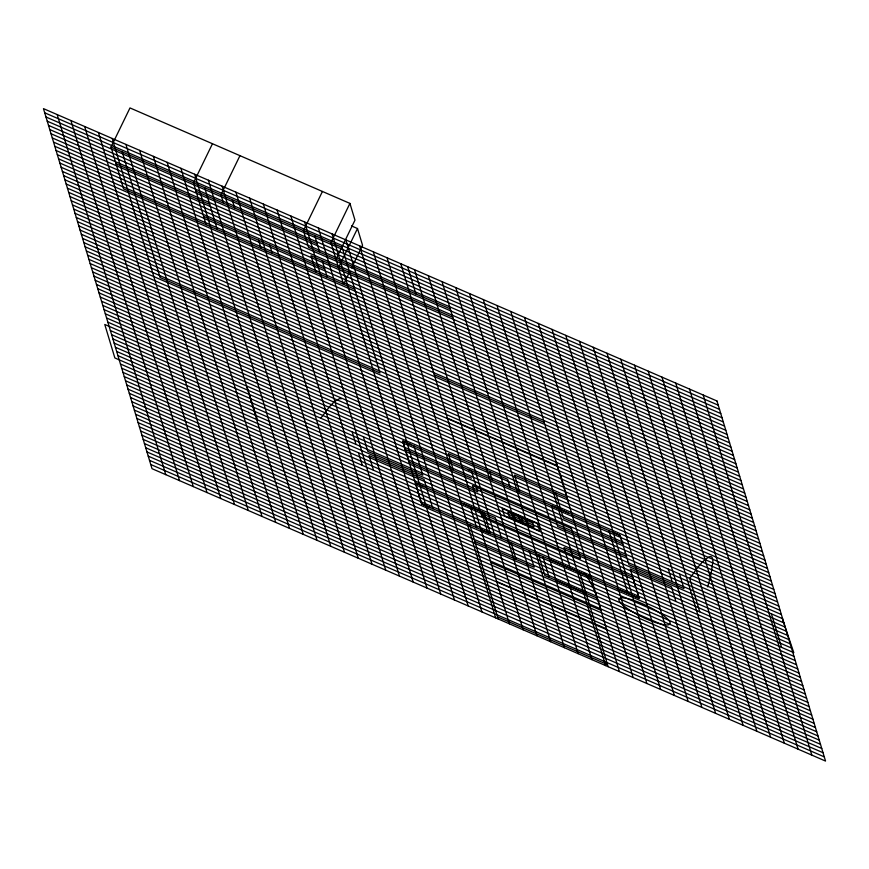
<?xml version="1.0" encoding="UTF-8"?>
<svg xmlns="http://www.w3.org/2000/svg" width="869" height="869" viewBox="0 0 869 869"><rect width="100%" height="100%" fill="white"/><g stroke="black" fill="none" stroke-linecap="round" stroke-linejoin="round"><path stroke-width="1.3" d="M707.703 586.857L710.951 574.463L712.841 562.004A46.187 8.766 -66.5 0 0 711.244 556.725L709.93 556.562C700.838 560.95 695.873 570.814 689.66 578.33L699.751 611.809M354.758 289.247L123.626 188.91L111.004 147.046L129.992 107.93L349.925 203.4L354.976 220.15L335.977 259.266M212.47 143.733L193.472 182.848L206.105 224.713M239.953 155.67L220.965 194.775L223.496 203.15M322.432 191.473L303.444 230.578L308.495 247.328L450.283 308.875M349.925 203.4L330.937 242.516L343.559 284.38L349.881 271.345M338.508 267.63L357.496 228.525L351.521 225.929M351.608 267.793L362.547 245.275L357.496 228.525M320.726 418.185C326.592 411.363 331.252 401.956 339.985 398.513L341.235 398.806M481.578 515.686L580.535 558.637L571.444 528.493L472.486 485.543L481.578 515.686L484.337 514.948M496.644 581.513L606.486 628.83M447.394 418.163L557.29 465.686M411.341 444.798L402.749 441.072L421.682 503.879L639.073 598.241L630.231 568.934L671.476 586.836L675.886 601.489M417.12 488.693L415.371 482.947L423.963 486.662M430.274 507.594L421.682 503.879L418.065 491.821M577.222 571.378L578.939 572.128M549.729 559.462L590.942 577.266M572.063 569.152L570.346 568.413L564.035 547.481L632.762 577.309L635.597 586.716M556.041 580.394L597.253 598.198M44.71 112.807L718.25 405.182M45.97 117L719.51 409.375M111.004 147.046L342.136 247.383L380.003 372.986L160.081 277.515L122.203 151.912M47.241 121.182L720.77 413.557M48.501 125.375L722.03 417.75M196.003 191.223L317.174 243.82M49.761 129.557L723.301 421.932M51.021 133.739L724.561 426.125M116.055 163.796L209.733 204.454M52.292 137.932L725.821 430.307M53.552 142.114L727.081 434.489M452.803 317.25L311.015 255.703L316.066 272.453M54.812 146.307L728.341 438.682M56.072 150.489L729.612 442.864M203.574 216.338L324.745 268.934M57.332 154.682L730.872 447.057M58.603 158.864L732.132 451.239M59.863 163.046L733.393 455.432M61.123 167.239L734.663 459.614M62.383 171.421L735.924 463.796M63.643 175.614L737.184 467.989M64.914 179.796L738.444 472.171M66.174 183.989L739.704 476.364M67.434 188.171L740.975 480.546M68.694 192.364L742.235 484.739M69.965 196.546L743.495 488.921M71.225 200.728L744.755 493.114M72.485 204.921L746.015 497.296M73.746 209.103L747.286 501.478M75.006 213.296L748.546 505.671M76.276 217.478L749.806 509.853M434.294 374.713L544.255 422.443M77.537 221.671L751.066 514.046M78.797 225.853L752.337 518.228M80.057 230.035L753.597 522.421M81.317 234.228L754.857 526.603M82.588 238.41L756.117 530.785M83.848 242.603L757.377 534.978M85.108 246.785L758.648 539.16M86.368 250.978L759.908 543.353M87.639 255.16L761.168 547.535M88.899 259.353L762.428 551.728M90.159 263.535L763.688 555.91M91.419 267.717L764.959 560.103M92.679 271.91L766.219 564.285M93.95 276.092L767.479 568.467M95.21 280.285L768.739 572.66M96.47 284.467L770.01 576.842M97.73 288.66L771.27 581.035M98.99 292.842L772.53 585.217M566.979 497.807L514.535 475.05L519.586 491.789M100.261 297.024L773.79 589.41M101.521 301.217L775.05 593.592M102.781 305.399L776.321 597.774M104.041 309.592L777.581 601.967M613.264 532.447L620.129 535.445L628.971 564.752L683.957 588.617L679.536 573.964M568.598 513.058L551.413 505.606L557.724 526.538L626.44 556.377L625.18 552.173M105.312 313.774L778.841 606.149M106.572 317.967L780.101 610.342M405.269 449.447L471.454 478.178M622.66 543.809L563.351 518.065L555.769 492.94M107.832 322.149L781.361 614.524M782.632 618.717L104.758 324.452L114.86 357.952L793.799 652.673L782.339 618.587M110.352 330.524L783.892 622.899M111.623 334.706L785.152 627.092M112.883 338.899L786.412 631.274M114.143 343.081L787.683 635.456M115.403 347.274L788.943 639.649M116.663 351.456L790.203 643.831M463.492 503.814L484.098 512.775L490.409 533.707L481.828 529.971M415.371 482.947L495.308 517.642L501.619 538.574M117.934 355.649L791.463 648.024M120.454 364.013L793.994 656.399M121.714 368.206L795.254 660.581M122.985 372.388L796.515 664.763M616.74 588.53L639.073 598.241L637.498 592.995M124.245 376.581L797.775 668.956M125.505 380.763L799.035 673.138M126.765 384.956L800.306 677.331M128.025 389.138L801.566 681.513M474.843 541.506L534.153 567.251L529.112 550.511M129.296 393.331L802.826 685.706M586.075 593.429L544.83 575.528L538.519 554.596M130.556 397.513L804.086 689.888M131.816 401.695L805.357 694.081M133.076 405.888L806.617 698.263M490.952 562.536L600.881 610.255C597.59 597.264 592.843 584.402 584.859 573.529M134.337 410.07L807.877 702.445M135.607 414.263L809.137 706.638M136.867 418.445L810.397 710.82M138.128 422.638L811.668 715.013M139.388 426.82L812.928 719.195M140.659 431.002L814.188 723.388M141.919 435.195L815.448 727.57M143.179 439.377L816.708 731.752M144.439 443.57L817.979 735.945M145.699 447.752L819.239 740.127M146.97 451.945L820.499 744.32M148.23 456.127L821.759 748.502M149.49 460.32L823.03 752.695M150.75 464.502L824.29 756.877M497.568 616.871L607.529 664.6M468.043 469.412L471.476 470.911L477.787 491.843L409.06 462.004L402.749 441.072L620.14 535.445L622.823 544.32M569.716 527.125L571.444 528.493M555.932 462.471L561.874 479.08L567.902 500.87M246.709 386.075L257.528 419.879M771.422 613.851L781.524 647.34M703.238 395.037L811.809 755.096M689.497 389.062L798.057 749.132M675.745 383.099L784.316 743.169M662.004 377.135L770.564 737.194M648.252 371.161L756.823 731.231M634.511 365.197L743.071 725.267M620.77 359.234L729.33 719.293M607.018 353.259L715.589 713.33M668.337 569.097L672.117 581.654M593.277 347.296L701.837 707.366M579.525 341.332L688.096 701.392M565.784 335.369L674.344 695.428M552.032 329.394L660.603 689.465M608.93 530.579L627.863 593.375M538.291 323.431L646.862 683.501M524.55 317.467L633.11 677.527M510.798 311.493L619.369 671.563M579.753 572.497L608.159 666.697M497.057 305.53L605.617 665.6M483.305 299.566L591.876 659.625M469.564 293.592L578.124 653.662M542.853 556.475L549.165 577.407M526.234 518.782L528.439 526.114M455.823 287.628L564.383 647.698M521.552 518.12L522.812 522.302M510.168 487.705L507.648 479.33L448.328 453.585L453.379 470.335M519.01 517.012L520.27 521.204M513.383 513.21L515.589 520.531M442.071 281.665L550.642 641.724M489.573 471.487L492.093 479.862M511.026 542.658L516.077 559.408M428.33 275.69L536.89 635.76M414.578 269.727L523.149 629.797M407.713 266.74L415.914 293.961M481.556 511.678L487.867 532.61M400.837 263.763L509.397 623.823M470.357 506.812L476.668 527.744M469.792 524.757L498.198 618.967M387.085 257.789L495.656 617.859M373.344 251.825L481.915 611.895M359.603 245.862L468.163 605.932M413.948 445.938L422.79 475.245L367.804 451.38L363.383 436.727M432.892 508.745L424.05 479.427L369.064 455.562L373.485 470.216M345.851 239.898L454.422 599.958M332.11 233.924L440.67 593.994M318.358 227.96L426.929 588.031M314.643 235.445L319.694 252.195M322.214 260.57L327.265 277.309M304.617 221.997L413.177 582.056M290.876 216.023L399.436 576.093M352.184 431.86L355.975 444.417M358.495 452.792L362.286 465.349M277.124 210.059L385.695 570.129M263.383 204.096L371.943 564.155M269.759 245.069L272.29 253.444M249.631 198.121L358.202 558.191M258.56 240.202L261.08 248.577M235.89 192.158L344.45 552.228M232.175 199.642L234.695 208.017M222.138 186.194L330.709 546.253M208.397 180.22L316.968 540.29M204.682 187.704L217.304 229.579M194.656 174.256L303.216 534.326M180.904 168.293L289.475 528.352M167.163 162.329L275.723 522.388M153.411 156.355L261.982 516.425M139.67 150.391L248.23 510.461M125.929 144.428L234.489 504.487M112.177 138.453L220.748 498.524M98.436 132.49L206.996 492.56M84.684 126.526L193.255 486.586M70.943 120.552L179.503 480.622M57.191 114.589L165.762 474.659M716.979 401L43.45 108.625L152.021 468.684L825.55 761.07L716.979 401M537.433 523.649L502.173 508.343L504.389 515.665L539.649 530.97L537.433 523.649M532.751 522.975L507.8 512.145L509.071 516.338L534.011 527.168L532.751 522.975M629.102 609.712A28.351 6.083 25.9 0 0 669.977 623.899A28.351 6.083 25.9 0 0 634.533 600.631A28.351 6.083 25.9 0 0 629.102 609.712"/></g></svg>
